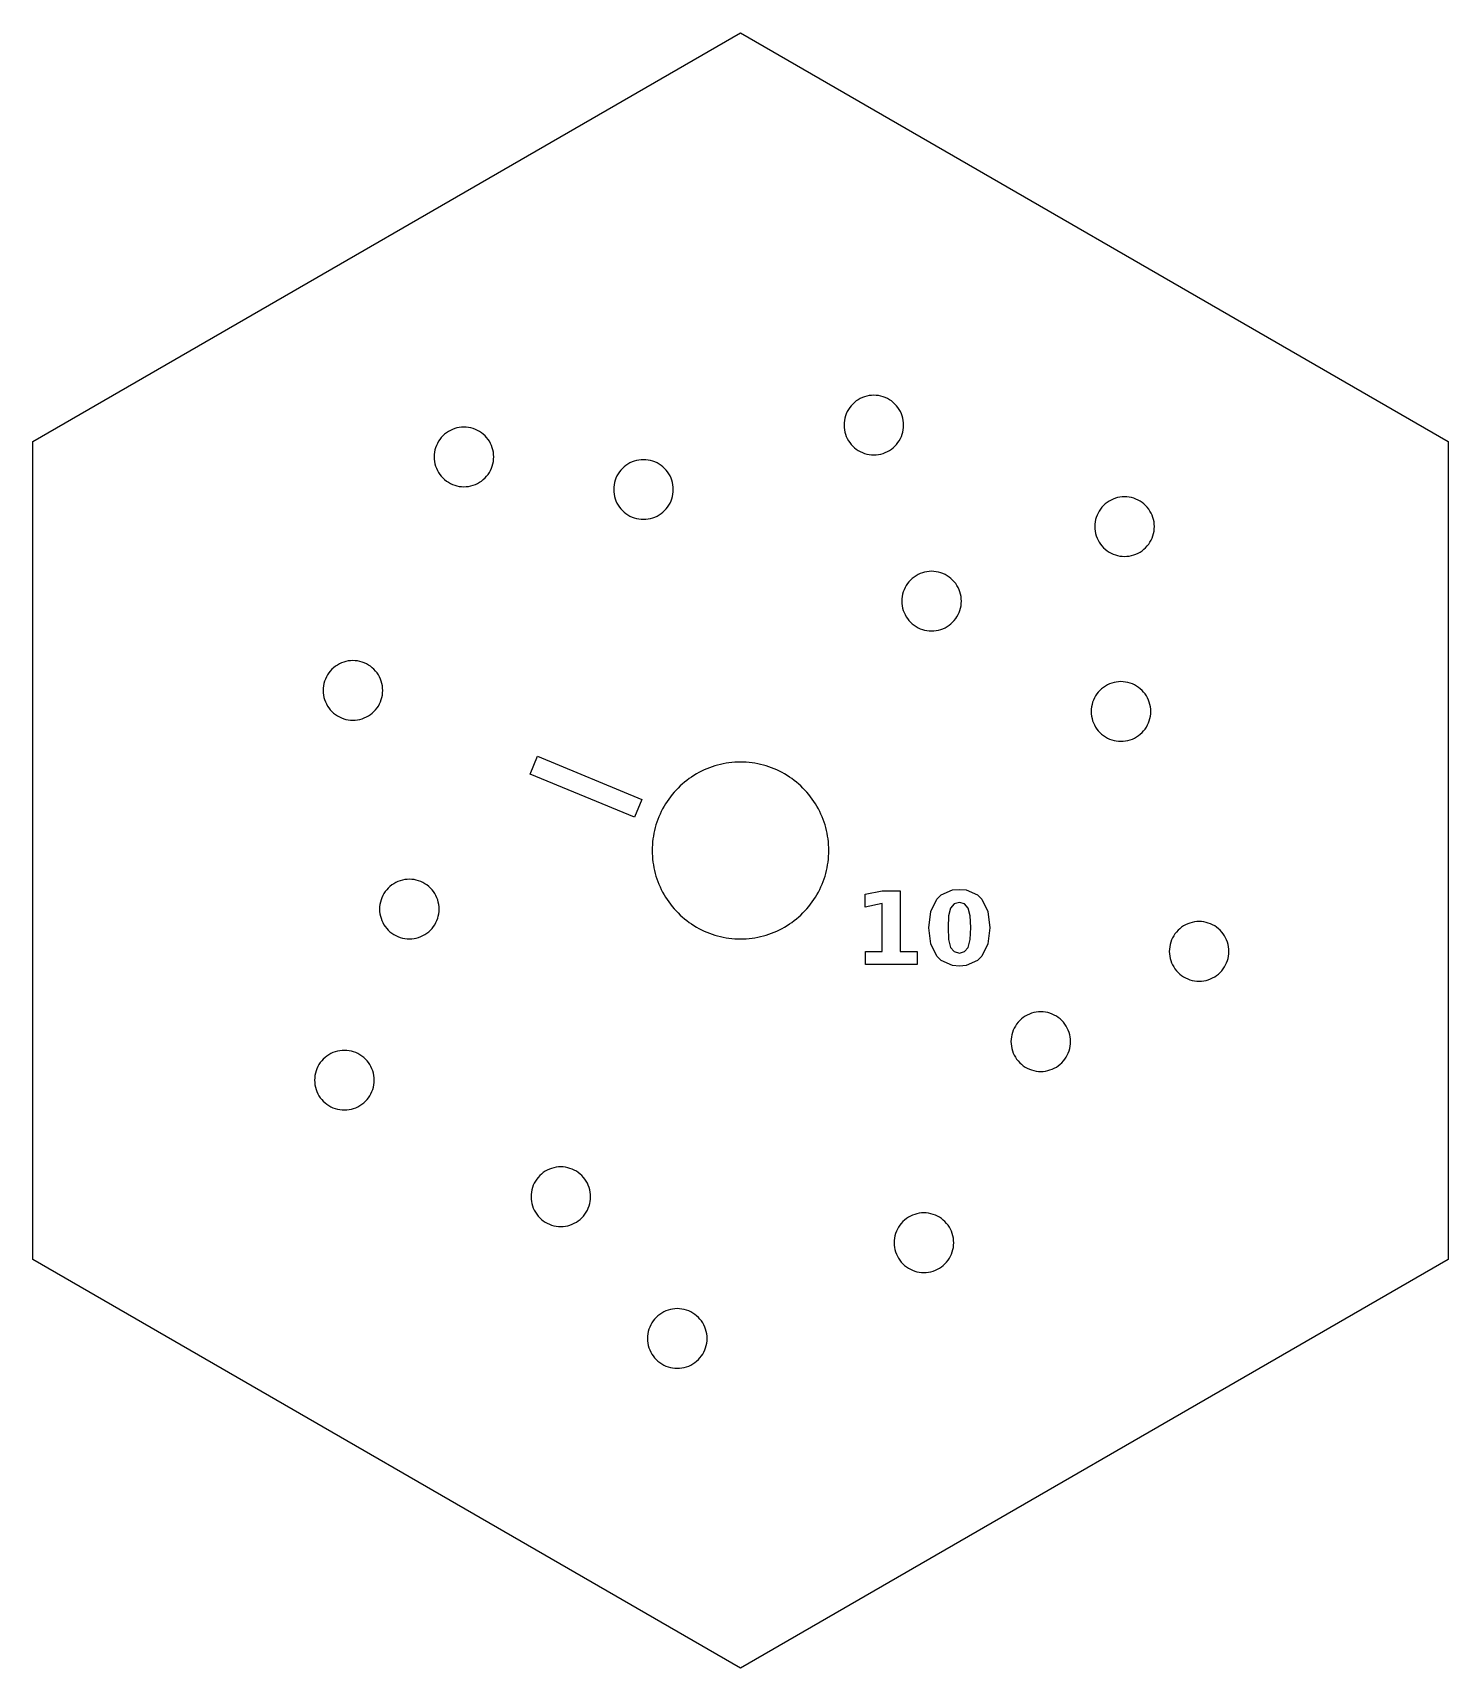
# Model space of a CAD drawing. Header units: millimetres. Extents: x 0 to 476, y 5 to 280.
# Drawn here: x 162.2 to 228.7, y 75.2 to 152 of the extents above; entities that cross this region are included whole.
import ezdxf

# ---------------------------------------------------------------- set-up
doc = ezdxf.new("R2010")
doc.units = ezdxf.units.MM
doc.layers.add('CUT', color=1, linetype='Continuous')
doc.layers.add('ENGRAVE', color=7, linetype='Continuous')

msp = doc.modelspace()

# ---------------------------------------------------------------- linework, layer by layer
at = {"layer": 'CUT'}
for points in [[(228.663, 94.4), (195.408, 75.2), (162.153, 94.4), (162.153, 132.8), (195.408, 152), (228.663, 132.8), (228.663, 94.4)], [(203.035, 133.248), (203.056, 133.356), (203.069, 133.465), (203.073, 133.575), (203.069, 133.685), (203.056, 133.794), (203.035, 133.902), (203.005, 134.008), (202.967, 134.111), (202.921, 134.211), (202.867, 134.307), (202.806, 134.398), (202.738, 134.484), (202.663, 134.565), (202.583, 134.64), (202.496, 134.708), (202.405, 134.769), (202.309, 134.823), (202.209, 134.869), (202.106, 134.907), (202, 134.937), (201.892, 134.958), (201.783, 134.971), (201.673, 134.975), (201.564, 134.971), (201.454, 134.958), (201.347, 134.937), (201.241, 134.907), (201.138, 134.869), (201.038, 134.823), (200.942, 134.769), (200.85, 134.708), (200.764, 134.64), (200.683, 134.565), (200.609, 134.484), (200.541, 134.398), (200.48, 134.307), (200.426, 134.211), (200.38, 134.111), (200.342, 134.008), (200.312, 133.902), (200.291, 133.794), (200.278, 133.685), (200.273, 133.575), (200.278, 133.465), (200.291, 133.356), (200.312, 133.248), (200.342, 133.143), (200.38, 133.04), (200.426, 132.94), (200.48, 132.844), (200.541, 132.752), (200.609, 132.666), (200.683, 132.585), (200.764, 132.511), (200.85, 132.443), (200.942, 132.382), (201.038, 132.328), (201.138, 132.282), (201.241, 132.244), (201.347, 132.214), (201.454, 132.193), (201.564, 132.18), (201.673, 132.175), (201.783, 132.18), (201.892, 132.193), (202, 132.214), (202.106, 132.244), (202.209, 132.282), (202.309, 132.328), (202.405, 132.382), (202.496, 132.443), (202.583, 132.511), (202.663, 132.585), (202.738, 132.666), (202.806, 132.752), (202.867, 132.844), (202.921, 132.94), (202.967, 133.04), (203.005, 133.143), (203.035, 133.248)], [(183.776, 131.755), (183.797, 131.863), (183.81, 131.972), (183.814, 132.082), (183.81, 132.192), (183.797, 132.301), (183.776, 132.409), (183.746, 132.515), (183.708, 132.618), (183.662, 132.718), (183.608, 132.814), (183.547, 132.905), (183.479, 132.991), (183.404, 133.072), (183.324, 133.147), (183.237, 133.215), (183.146, 133.276), (183.05, 133.329), (182.95, 133.375), (182.847, 133.414), (182.741, 133.443), (182.633, 133.465), (182.524, 133.478), (182.414, 133.482), (182.304, 133.478), (182.195, 133.465), (182.087, 133.443), (181.982, 133.414), (181.879, 133.375), (181.779, 133.329), (181.683, 133.276), (181.591, 133.215), (181.505, 133.147), (181.424, 133.072), (181.35, 132.991), (181.282, 132.905), (181.221, 132.814), (181.167, 132.718), (181.121, 132.618), (181.083, 132.515), (181.053, 132.409), (181.032, 132.301), (181.019, 132.192), (181.014, 132.082), (181.019, 131.972), (181.032, 131.863), (181.053, 131.755), (181.083, 131.649), (181.121, 131.546), (181.167, 131.446), (181.221, 131.351), (181.282, 131.259), (181.35, 131.173), (181.424, 131.092), (181.505, 131.017), (181.591, 130.949), (181.683, 130.888), (181.779, 130.835), (181.879, 130.789), (181.982, 130.751), (182.087, 130.721), (182.195, 130.699), (182.304, 130.686), (182.414, 130.682), (182.524, 130.686), (182.633, 130.699), (182.741, 130.721), (182.847, 130.751), (182.95, 130.789), (183.05, 130.835), (183.146, 130.888), (183.237, 130.949), (183.324, 131.017), (183.404, 131.092), (183.479, 131.173), (183.547, 131.259), (183.608, 131.351), (183.662, 131.446), (183.708, 131.546), (183.746, 131.649), (183.776, 131.755)], [(192.212, 130.224), (192.234, 130.332), (192.247, 130.441), (192.251, 130.551), (192.247, 130.661), (192.234, 130.77), (192.212, 130.878), (192.183, 130.984), (192.144, 131.087), (192.098, 131.187), (192.045, 131.283), (191.984, 131.374), (191.916, 131.46), (191.841, 131.541), (191.76, 131.616), (191.674, 131.684), (191.583, 131.745), (191.487, 131.799), (191.387, 131.845), (191.284, 131.883), (191.178, 131.913), (191.07, 131.934), (190.961, 131.947), (190.851, 131.951), (190.741, 131.947), (190.632, 131.934), (190.524, 131.913), (190.418, 131.883), (190.315, 131.845), (190.215, 131.799), (190.12, 131.745), (190.028, 131.684), (189.942, 131.616), (189.861, 131.541), (189.786, 131.46), (189.718, 131.374), (189.657, 131.283), (189.604, 131.187), (189.558, 131.087), (189.52, 130.984), (189.49, 130.878), (189.468, 130.77), (189.455, 130.661), (189.451, 130.551), (189.455, 130.441), (189.468, 130.332), (189.49, 130.224), (189.52, 130.119), (189.558, 130.015), (189.604, 129.916), (189.657, 129.82), (189.718, 129.728), (189.786, 129.642), (189.861, 129.561), (189.942, 129.487), (190.028, 129.419), (190.12, 129.358), (190.215, 129.304), (190.315, 129.258), (190.418, 129.22), (190.524, 129.19), (190.632, 129.168), (190.741, 129.156), (190.851, 129.151), (190.961, 129.156), (191.07, 129.168), (191.178, 129.19), (191.284, 129.22), (191.387, 129.258), (191.487, 129.304), (191.583, 129.358), (191.674, 129.419), (191.76, 129.487), (191.841, 129.561), (191.916, 129.642), (191.984, 129.728), (192.045, 129.82), (192.098, 129.916), (192.144, 130.015), (192.183, 130.119), (192.212, 130.224)], [(214.815, 128.482), (214.836, 128.59), (214.849, 128.699), (214.854, 128.809), (214.849, 128.919), (214.836, 129.028), (214.815, 129.136), (214.785, 129.242), (214.747, 129.345), (214.701, 129.445), (214.647, 129.54), (214.586, 129.632), (214.518, 129.718), (214.444, 129.799), (214.363, 129.874), (214.277, 129.942), (214.185, 130.003), (214.089, 130.056), (213.989, 130.102), (213.886, 130.14), (213.78, 130.17), (213.673, 130.192), (213.563, 130.205), (213.454, 130.209), (213.344, 130.205), (213.235, 130.192), (213.127, 130.17), (213.021, 130.14), (212.918, 130.102), (212.818, 130.056), (212.722, 130.003), (212.631, 129.942), (212.544, 129.874), (212.464, 129.799), (212.389, 129.718), (212.321, 129.632), (212.26, 129.54), (212.206, 129.445), (212.16, 129.345), (212.122, 129.242), (212.092, 129.136), (212.071, 129.028), (212.058, 128.919), (212.054, 128.809), (212.058, 128.699), (212.071, 128.59), (212.092, 128.482), (212.122, 128.376), (212.16, 128.273), (212.206, 128.173), (212.26, 128.077), (212.321, 127.986), (212.389, 127.9), (212.464, 127.819), (212.544, 127.744), (212.631, 127.676), (212.722, 127.615), (212.818, 127.562), (212.918, 127.516), (213.021, 127.477), (213.127, 127.448), (213.235, 127.426), (213.344, 127.413), (213.454, 127.409), (213.563, 127.413), (213.673, 127.426), (213.78, 127.448), (213.886, 127.477), (213.989, 127.516), (214.089, 127.562), (214.185, 127.615), (214.277, 127.676), (214.363, 127.744), (214.444, 127.819), (214.518, 127.9), (214.586, 127.986), (214.647, 128.077), (214.701, 128.173), (214.747, 128.273), (214.785, 128.376), (214.815, 128.482)], [(205.747, 124.983), (205.768, 125.091), (205.781, 125.2), (205.785, 125.31), (205.781, 125.419), (205.768, 125.529), (205.747, 125.636), (205.717, 125.742), (205.679, 125.845), (205.633, 125.945), (205.579, 126.041), (205.518, 126.132), (205.45, 126.219), (205.375, 126.3), (205.295, 126.374), (205.208, 126.442), (205.117, 126.503), (205.021, 126.557), (204.921, 126.603), (204.818, 126.641), (204.712, 126.671), (204.604, 126.692), (204.495, 126.705), (204.385, 126.71), (204.276, 126.705), (204.166, 126.692), (204.059, 126.671), (203.953, 126.641), (203.85, 126.603), (203.75, 126.557), (203.654, 126.503), (203.563, 126.442), (203.476, 126.374), (203.395, 126.3), (203.321, 126.219), (203.253, 126.132), (203.192, 126.041), (203.138, 125.945), (203.092, 125.845), (203.054, 125.742), (203.024, 125.636), (203.003, 125.529), (202.99, 125.419), (202.985, 125.31), (202.99, 125.2), (203.003, 125.091), (203.024, 124.983), (203.054, 124.877), (203.092, 124.774), (203.138, 124.674), (203.192, 124.578), (203.253, 124.487), (203.321, 124.4), (203.395, 124.32), (203.476, 124.245), (203.563, 124.177), (203.654, 124.116), (203.75, 124.062), (203.85, 124.016), (203.953, 123.978), (204.059, 123.948), (204.166, 123.927), (204.276, 123.914), (204.385, 123.91), (204.495, 123.914), (204.604, 123.927), (204.712, 123.948), (204.818, 123.978), (204.921, 124.016), (205.021, 124.062), (205.117, 124.116), (205.208, 124.177), (205.295, 124.245), (205.375, 124.32), (205.45, 124.4), (205.518, 124.487), (205.579, 124.578), (205.633, 124.674), (205.679, 124.774), (205.717, 124.877), (205.747, 124.983)], [(178.56, 120.79), (178.581, 120.898), (178.594, 121.007), (178.598, 121.117), (178.594, 121.227), (178.581, 121.336), (178.56, 121.443), (178.53, 121.549), (178.492, 121.652), (178.446, 121.752), (178.392, 121.848), (178.331, 121.94), (178.263, 122.026), (178.188, 122.107), (178.108, 122.181), (178.021, 122.249), (177.93, 122.31), (177.834, 122.364), (177.734, 122.41), (177.631, 122.448), (177.525, 122.478), (177.417, 122.499), (177.308, 122.512), (177.198, 122.517), (177.088, 122.512), (176.979, 122.499), (176.871, 122.478), (176.766, 122.448), (176.663, 122.41), (176.563, 122.364), (176.467, 122.31), (176.375, 122.249), (176.289, 122.181), (176.208, 122.107), (176.134, 122.026), (176.066, 121.94), (176.005, 121.848), (175.951, 121.752), (175.905, 121.652), (175.867, 121.549), (175.837, 121.443), (175.816, 121.336), (175.803, 121.227), (175.798, 121.117), (175.803, 121.007), (175.816, 120.898), (175.837, 120.79), (175.867, 120.684), (175.905, 120.581), (175.951, 120.481), (176.005, 120.385), (176.066, 120.294), (176.134, 120.207), (176.208, 120.127), (176.289, 120.052), (176.375, 119.984), (176.467, 119.923), (176.563, 119.869), (176.663, 119.823), (176.766, 119.785), (176.871, 119.755), (176.979, 119.734), (177.088, 119.721), (177.198, 119.717), (177.308, 119.721), (177.417, 119.734), (177.525, 119.755), (177.631, 119.785), (177.734, 119.823), (177.834, 119.869), (177.93, 119.923), (178.021, 119.984), (178.108, 120.052), (178.188, 120.127), (178.263, 120.207), (178.331, 120.294), (178.392, 120.385), (178.446, 120.481), (178.492, 120.581), (178.53, 120.684), (178.56, 120.79)], [(214.645, 119.801), (214.667, 119.909), (214.68, 120.018), (214.684, 120.128), (214.68, 120.238), (214.667, 120.347), (214.645, 120.455), (214.615, 120.561), (214.577, 120.664), (214.531, 120.764), (214.478, 120.86), (214.417, 120.951), (214.349, 121.038), (214.274, 121.118), (214.193, 121.193), (214.107, 121.261), (214.015, 121.322), (213.92, 121.376), (213.82, 121.422), (213.717, 121.46), (213.611, 121.49), (213.503, 121.511), (213.394, 121.524), (213.284, 121.528), (213.174, 121.524), (213.065, 121.511), (212.957, 121.49), (212.851, 121.46), (212.748, 121.422), (212.648, 121.376), (212.552, 121.322), (212.461, 121.261), (212.375, 121.193), (212.294, 121.118), (212.219, 121.038), (212.151, 120.951), (212.09, 120.86), (212.037, 120.764), (211.991, 120.664), (211.953, 120.561), (211.923, 120.455), (211.901, 120.347), (211.888, 120.238), (211.884, 120.128), (211.888, 120.018), (211.901, 119.909), (211.923, 119.801), (211.953, 119.696), (211.991, 119.593), (212.037, 119.493), (212.09, 119.397), (212.151, 119.305), (212.219, 119.219), (212.294, 119.138), (212.375, 119.064), (212.461, 118.996), (212.552, 118.935), (212.648, 118.881), (212.748, 118.835), (212.851, 118.797), (212.957, 118.767), (213.065, 118.746), (213.174, 118.733), (213.284, 118.728), (213.394, 118.733), (213.503, 118.746), (213.611, 118.767), (213.717, 118.797), (213.82, 118.835), (213.92, 118.881), (214.015, 118.935), (214.107, 118.996), (214.193, 119.064), (214.274, 119.138), (214.349, 119.219), (214.417, 119.305), (214.478, 119.397), (214.531, 119.493), (214.577, 119.593), (214.615, 119.696), (214.645, 119.801)], [(199.549, 113.871), (199.538, 114.007), (199.522, 114.142), (199.502, 114.276), (199.478, 114.41), (199.449, 114.542), (199.416, 114.674), (199.379, 114.805), (199.338, 114.934), (199.292, 115.062), (199.242, 115.188), (199.188, 115.313), (199.13, 115.435), (199.068, 115.556), (199.002, 115.675), (198.932, 115.791), (198.858, 115.906), (198.781, 116.017), (198.7, 116.126), (198.616, 116.233), (198.528, 116.336), (198.437, 116.437), (198.342, 116.534), (198.245, 116.629), (198.144, 116.72), (198.041, 116.808), (197.934, 116.892), (197.825, 116.973), (197.714, 117.051), (197.599, 117.124), (197.483, 117.194), (197.364, 117.26), (197.243, 117.322), (197.121, 117.38), (196.996, 117.434), (196.87, 117.484), (196.742, 117.53), (196.613, 117.571), (196.482, 117.609), (196.35, 117.642), (196.218, 117.67), (196.084, 117.695), (195.95, 117.714), (195.815, 117.73), (195.679, 117.741), (195.544, 117.748), (195.408, 117.75), (195.272, 117.748), (195.136, 117.741), (195.001, 117.73), (194.866, 117.714), (194.732, 117.695), (194.598, 117.67), (194.466, 117.642), (194.334, 117.609), (194.203, 117.571), (194.074, 117.53), (193.946, 117.484), (193.82, 117.434), (193.695, 117.38), (193.572, 117.322), (193.452, 117.26), (193.333, 117.194), (193.216, 117.124), (193.102, 117.051), (192.991, 116.973), (192.882, 116.892), (192.775, 116.808), (192.672, 116.72), (192.571, 116.629), (192.473, 116.534), (192.379, 116.437), (192.288, 116.336), (192.2, 116.233), (192.115, 116.126), (192.035, 116.017), (191.957, 115.906), (191.884, 115.791), (191.814, 115.675), (191.748, 115.556), (191.686, 115.435), (191.628, 115.313), (191.574, 115.188), (191.524, 115.062), (191.478, 114.934), (191.437, 114.805), (191.399, 114.674), (191.366, 114.542), (191.338, 114.41), (191.313, 114.276), (191.293, 114.142), (191.278, 114.007), (191.267, 113.871), (191.26, 113.736), (191.258, 113.6), (191.26, 113.464), (191.267, 113.329), (191.278, 113.193), (191.293, 113.058), (191.313, 112.924), (191.338, 112.79), (191.366, 112.658), (191.399, 112.526), (191.437, 112.395), (191.478, 112.266), (191.524, 112.138), (191.574, 112.012), (191.628, 111.887), (191.686, 111.765), (191.748, 111.644), (191.814, 111.525), (191.884, 111.409), (191.957, 111.294), (192.035, 111.183), (192.115, 111.074), (192.2, 110.967), (192.288, 110.864), (192.379, 110.763), (192.473, 110.666), (192.571, 110.571), (192.672, 110.48), (192.775, 110.392), (192.882, 110.308), (192.991, 110.227), (193.102, 110.149), (193.216, 110.076), (193.333, 110.006), (193.452, 109.94), (193.572, 109.878), (193.695, 109.82), (193.82, 109.766), (193.946, 109.716), (194.074, 109.67), (194.203, 109.629), (194.334, 109.591), (194.466, 109.558), (194.598, 109.53), (194.732, 109.505), (194.866, 109.486), (195.001, 109.47), (195.136, 109.459), (195.272, 109.452), (195.408, 109.45), (195.544, 109.452), (195.679, 109.459), (195.815, 109.47), (195.95, 109.486), (196.084, 109.505), (196.218, 109.53), (196.35, 109.558), (196.482, 109.591), (196.613, 109.629), (196.742, 109.67), (196.87, 109.716), (196.996, 109.766), (197.121, 109.82), (197.243, 109.878), (197.364, 109.94), (197.483, 110.006), (197.599, 110.076), (197.714, 110.149), (197.825, 110.227), (197.934, 110.308), (198.041, 110.392), (198.144, 110.48), (198.245, 110.571), (198.342, 110.666), (198.437, 110.763), (198.528, 110.864), (198.616, 110.967), (198.7, 111.074), (198.781, 111.183), (198.858, 111.294), (198.932, 111.409), (199.002, 111.525), (199.068, 111.644), (199.13, 111.765), (199.188, 111.887), (199.242, 112.012), (199.292, 112.138), (199.338, 112.266), (199.379, 112.395), (199.416, 112.526), (199.449, 112.658), (199.478, 112.79), (199.502, 112.924), (199.522, 113.058), (199.538, 113.193), (199.549, 113.329), (199.556, 113.464), (199.558, 113.6), (199.556, 113.736), (199.549, 113.871)], [(181.211, 110.521), (181.232, 110.629), (181.245, 110.738), (181.249, 110.848), (181.245, 110.958), (181.232, 111.067), (181.211, 111.175), (181.181, 111.281), (181.143, 111.384), (181.097, 111.484), (181.043, 111.579), (180.982, 111.671), (180.914, 111.757), (180.839, 111.838), (180.759, 111.912), (180.672, 111.981), (180.581, 112.042), (180.485, 112.095), (180.385, 112.141), (180.282, 112.179), (180.176, 112.209), (180.068, 112.231), (179.959, 112.244), (179.849, 112.248), (179.74, 112.244), (179.63, 112.231), (179.523, 112.209), (179.417, 112.179), (179.314, 112.141), (179.214, 112.095), (179.118, 112.042), (179.027, 111.981), (178.94, 111.912), (178.859, 111.838), (178.785, 111.757), (178.717, 111.671), (178.656, 111.579), (178.602, 111.484), (178.556, 111.384), (178.518, 111.281), (178.488, 111.175), (178.467, 111.067), (178.454, 110.958), (178.449, 110.848), (178.454, 110.738), (178.467, 110.629), (178.488, 110.521), (178.518, 110.415), (178.556, 110.312), (178.602, 110.212), (178.656, 110.116), (178.717, 110.025), (178.785, 109.939), (178.859, 109.858), (178.94, 109.783), (179.027, 109.715), (179.118, 109.654), (179.214, 109.601), (179.314, 109.554), (179.417, 109.516), (179.523, 109.487), (179.63, 109.465), (179.74, 109.452), (179.849, 109.448), (179.959, 109.452), (180.068, 109.465), (180.176, 109.487), (180.282, 109.516), (180.385, 109.554), (180.485, 109.601), (180.581, 109.654), (180.672, 109.715), (180.759, 109.783), (180.839, 109.858), (180.914, 109.939), (180.982, 110.025), (181.043, 110.116), (181.097, 110.212), (181.143, 110.312), (181.181, 110.415), (181.211, 110.521)], [(218.316, 108.536), (218.338, 108.644), (218.351, 108.753), (218.355, 108.863), (218.351, 108.973), (218.338, 109.082), (218.316, 109.19), (218.286, 109.296), (218.248, 109.399), (218.202, 109.499), (218.149, 109.594), (218.088, 109.686), (218.02, 109.772), (217.945, 109.853), (217.864, 109.928), (217.778, 109.996), (217.686, 110.057), (217.591, 110.11), (217.491, 110.156), (217.388, 110.194), (217.282, 110.224), (217.174, 110.246), (217.065, 110.259), (216.955, 110.263), (216.845, 110.259), (216.736, 110.246), (216.628, 110.224), (216.522, 110.194), (216.419, 110.156), (216.319, 110.11), (216.223, 110.057), (216.132, 109.996), (216.046, 109.928), (215.965, 109.853), (215.89, 109.772), (215.822, 109.686), (215.761, 109.594), (215.708, 109.499), (215.662, 109.399), (215.623, 109.296), (215.594, 109.19), (215.572, 109.082), (215.559, 108.973), (215.555, 108.863), (215.559, 108.753), (215.572, 108.644), (215.594, 108.536), (215.623, 108.43), (215.662, 108.327), (215.708, 108.227), (215.761, 108.131), (215.822, 108.04), (215.89, 107.954), (215.965, 107.873), (216.046, 107.798), (216.132, 107.73), (216.223, 107.669), (216.319, 107.616), (216.419, 107.57), (216.522, 107.531), (216.628, 107.502), (216.736, 107.48), (216.845, 107.467), (216.955, 107.463), (217.065, 107.467), (217.174, 107.48), (217.282, 107.502), (217.388, 107.531), (217.491, 107.57), (217.591, 107.616), (217.686, 107.669), (217.778, 107.73), (217.864, 107.798), (217.945, 107.873), (218.02, 107.954), (218.088, 108.04), (218.149, 108.131), (218.202, 108.227), (218.248, 108.327), (218.286, 108.43), (218.316, 108.536)], [(210.877, 104.299), (210.899, 104.407), (210.912, 104.516), (210.916, 104.626), (210.912, 104.735), (210.899, 104.845), (210.877, 104.952), (210.848, 105.058), (210.809, 105.161), (210.763, 105.261), (210.71, 105.357), (210.649, 105.448), (210.581, 105.535), (210.506, 105.615), (210.425, 105.69), (210.339, 105.758), (210.248, 105.819), (210.152, 105.873), (210.052, 105.919), (209.949, 105.957), (209.843, 105.987), (209.735, 106.008), (209.626, 106.021), (209.516, 106.026), (209.406, 106.021), (209.297, 106.008), (209.189, 105.987), (209.083, 105.957), (208.98, 105.919), (208.88, 105.873), (208.785, 105.819), (208.693, 105.758), (208.607, 105.69), (208.526, 105.615), (208.451, 105.535), (208.383, 105.448), (208.322, 105.357), (208.269, 105.261), (208.223, 105.161), (208.185, 105.058), (208.155, 104.952), (208.133, 104.845), (208.12, 104.735), (208.116, 104.626), (208.12, 104.516), (208.133, 104.407), (208.155, 104.299), (208.185, 104.193), (208.223, 104.09), (208.269, 103.99), (208.322, 103.894), (208.383, 103.803), (208.451, 103.716), (208.526, 103.636), (208.607, 103.561), (208.693, 103.493), (208.785, 103.432), (208.88, 103.378), (208.98, 103.332), (209.083, 103.294), (209.189, 103.264), (209.297, 103.243), (209.406, 103.23), (209.516, 103.226), (209.626, 103.23), (209.735, 103.243), (209.843, 103.264), (209.949, 103.294), (210.052, 103.332), (210.152, 103.378), (210.248, 103.432), (210.339, 103.493), (210.425, 103.561), (210.506, 103.636), (210.581, 103.716), (210.649, 103.803), (210.71, 103.894), (210.763, 103.99), (210.809, 104.09), (210.848, 104.193), (210.877, 104.299)], [(178.159, 102.488), (178.18, 102.596), (178.193, 102.705), (178.197, 102.815), (178.193, 102.925), (178.18, 103.034), (178.159, 103.142), (178.129, 103.247), (178.091, 103.35), (178.045, 103.45), (177.991, 103.546), (177.93, 103.638), (177.862, 103.724), (177.787, 103.805), (177.706, 103.879), (177.62, 103.947), (177.529, 104.008), (177.433, 104.062), (177.333, 104.108), (177.23, 104.146), (177.124, 104.176), (177.016, 104.197), (176.907, 104.21), (176.797, 104.215), (176.687, 104.21), (176.578, 104.197), (176.47, 104.176), (176.365, 104.146), (176.261, 104.108), (176.162, 104.062), (176.066, 104.008), (175.974, 103.947), (175.888, 103.879), (175.807, 103.805), (175.733, 103.724), (175.665, 103.638), (175.604, 103.546), (175.55, 103.45), (175.504, 103.35), (175.466, 103.247), (175.436, 103.142), (175.414, 103.034), (175.402, 102.925), (175.397, 102.815), (175.402, 102.705), (175.414, 102.596), (175.436, 102.488), (175.466, 102.382), (175.504, 102.279), (175.55, 102.179), (175.604, 102.083), (175.665, 101.992), (175.733, 101.905), (175.807, 101.825), (175.888, 101.75), (175.974, 101.682), (176.066, 101.621), (176.162, 101.567), (176.261, 101.521), (176.365, 101.483), (176.47, 101.453), (176.578, 101.432), (176.687, 101.419), (176.797, 101.415), (176.907, 101.419), (177.016, 101.432), (177.124, 101.453), (177.23, 101.483), (177.333, 101.521), (177.433, 101.567), (177.529, 101.621), (177.62, 101.682), (177.706, 101.75), (177.787, 101.825), (177.862, 101.905), (177.93, 101.992), (177.991, 102.083), (178.045, 102.179), (178.091, 102.279), (178.129, 102.382), (178.159, 102.488)], [(188.326, 97.017), (188.348, 97.124), (188.36, 97.233), (188.365, 97.343), (188.36, 97.453), (188.348, 97.562), (188.326, 97.67), (188.296, 97.776), (188.258, 97.879), (188.212, 97.979), (188.159, 98.075), (188.097, 98.166), (188.029, 98.253), (187.955, 98.333), (187.874, 98.408), (187.788, 98.476), (187.696, 98.537), (187.6, 98.591), (187.501, 98.637), (187.397, 98.675), (187.292, 98.705), (187.184, 98.726), (187.075, 98.739), (186.965, 98.743), (186.855, 98.739), (186.746, 98.726), (186.638, 98.705), (186.532, 98.675), (186.429, 98.637), (186.329, 98.591), (186.233, 98.537), (186.142, 98.476), (186.056, 98.408), (185.975, 98.333), (185.9, 98.253), (185.832, 98.166), (185.771, 98.075), (185.717, 97.979), (185.671, 97.879), (185.633, 97.776), (185.603, 97.67), (185.582, 97.562), (185.569, 97.453), (185.565, 97.343), (185.569, 97.233), (185.582, 97.124), (185.603, 97.017), (185.633, 96.911), (185.671, 96.808), (185.717, 96.708), (185.771, 96.612), (185.832, 96.52), (185.9, 96.434), (185.975, 96.353), (186.056, 96.279), (186.142, 96.211), (186.233, 96.15), (186.329, 96.096), (186.429, 96.05), (186.532, 96.012), (186.638, 95.982), (186.746, 95.961), (186.855, 95.948), (186.965, 95.943), (187.075, 95.948), (187.184, 95.961), (187.292, 95.982), (187.397, 96.012), (187.501, 96.05), (187.6, 96.096), (187.696, 96.15), (187.788, 96.211), (187.874, 96.279), (187.955, 96.353), (188.029, 96.434), (188.097, 96.52), (188.159, 96.612), (188.212, 96.708), (188.258, 96.808), (188.296, 96.911), (188.326, 97.017)], [(205.409, 94.965), (205.422, 95.074), (205.426, 95.184), (205.422, 95.294), (205.409, 95.403), (205.387, 95.511), (205.357, 95.616), (205.319, 95.72), (205.273, 95.819), (205.22, 95.915), (205.159, 96.007), (205.09, 96.093), (205.016, 96.174), (204.935, 96.248), (204.849, 96.316), (204.757, 96.378), (204.661, 96.431), (204.562, 96.477), (204.459, 96.515), (204.353, 96.545), (204.245, 96.567), (204.136, 96.579), (204.026, 96.584), (203.916, 96.579), (203.807, 96.567), (203.699, 96.545), (203.593, 96.515), (203.49, 96.477), (203.39, 96.431), (203.294, 96.378), (203.203, 96.316), (203.117, 96.248), (203.036, 96.174), (202.961, 96.093), (202.893, 96.007), (202.832, 95.915), (202.778, 95.819), (202.732, 95.72), (202.694, 95.616), (202.665, 95.511), (202.643, 95.403), (202.63, 95.294), (202.626, 95.184), (202.63, 95.074), (202.643, 94.965), (202.665, 94.857), (202.694, 94.751), (202.732, 94.648), (202.778, 94.548), (202.832, 94.452), (202.893, 94.361), (202.961, 94.275), (203.036, 94.194), (203.117, 94.119), (203.203, 94.051), (203.294, 93.99), (203.39, 93.936), (203.49, 93.89), (203.593, 93.852), (203.699, 93.822), (203.807, 93.801), (203.916, 93.788), (204.026, 93.784), (204.136, 93.788), (204.245, 93.801), (204.353, 93.822), (204.459, 93.852), (204.562, 93.89), (204.661, 93.936), (204.757, 93.99), (204.849, 94.051), (204.935, 94.119), (205.016, 94.194), (205.09, 94.275), (205.159, 94.361), (205.22, 94.452), (205.273, 94.548), (205.319, 94.648), (205.357, 94.751), (205.387, 94.857), (205.409, 94.965)], [(193.821, 90.468), (193.834, 90.577), (193.839, 90.687), (193.834, 90.797), (193.821, 90.906), (193.8, 91.014), (193.77, 91.12), (193.732, 91.223), (193.686, 91.323), (193.632, 91.418), (193.571, 91.51), (193.503, 91.596), (193.429, 91.677), (193.348, 91.752), (193.262, 91.82), (193.17, 91.881), (193.074, 91.934), (192.974, 91.98), (192.871, 92.018), (192.766, 92.048), (192.658, 92.07), (192.549, 92.083), (192.439, 92.087), (192.329, 92.083), (192.22, 92.07), (192.112, 92.048), (192.006, 92.018), (191.903, 91.98), (191.803, 91.934), (191.707, 91.881), (191.616, 91.82), (191.529, 91.752), (191.449, 91.677), (191.374, 91.596), (191.306, 91.51), (191.245, 91.418), (191.191, 91.323), (191.145, 91.223), (191.107, 91.12), (191.077, 91.014), (191.056, 90.906), (191.043, 90.797), (191.039, 90.687), (191.043, 90.577), (191.056, 90.468), (191.077, 90.36), (191.107, 90.254), (191.145, 90.151), (191.191, 90.051), (191.245, 89.955), (191.306, 89.864), (191.374, 89.778), (191.449, 89.697), (191.529, 89.622), (191.616, 89.554), (191.707, 89.493), (191.803, 89.44), (191.903, 89.394), (192.006, 89.355), (192.112, 89.326), (192.22, 89.304), (192.329, 89.291), (192.439, 89.287), (192.549, 89.291), (192.658, 89.304), (192.766, 89.326), (192.871, 89.355), (192.974, 89.394), (193.074, 89.44), (193.17, 89.493), (193.262, 89.554), (193.348, 89.622), (193.429, 89.697), (193.503, 89.778), (193.571, 89.864), (193.632, 89.955), (193.686, 90.051), (193.732, 90.151), (193.77, 90.254), (193.8, 90.36), (193.821, 90.468)]]:
    msp.add_lwpolyline(points, close=True, dxfattribs=at)
at = {"layer": 'ENGRAVE'}
for points in [[(190.773, 116), (190.43, 115.168), (185.531, 117.19), (185.874, 118.022), (190.773, 116)], [(201.26, 110.936), (201.26, 111.545), (202.066, 111.713), (202.917, 111.713), (202.917, 108.861), (203.707, 108.861), (203.707, 108.243), (201.281, 108.243), (201.281, 108.861), (202.071, 108.861), (202.071, 111.104), (201.26, 110.936)], [(206.541, 108.439), (206.014, 108.204), (205.691, 108.175), (205.368, 108.204), (204.839, 108.439), (204.634, 108.644), (204.355, 109.211), (204.262, 109.974), (204.355, 110.74), (204.634, 111.307), (204.839, 111.512), (205.368, 111.746), (205.691, 111.775), (206.014, 111.746), (206.541, 111.512), (206.747, 111.307), (207.025, 110.74), (207.118, 109.974), (207.025, 109.211), (206.747, 108.644), (206.541, 108.439)], [(206.102, 110.898), (205.938, 111.097), (205.691, 111.164), (205.445, 111.097), (205.28, 110.898), (205.188, 110.536), (205.157, 109.982), (205.188, 109.42), (205.28, 109.053), (205.445, 108.852), (205.691, 108.784), (205.937, 108.852), (206.1, 109.053), (206.193, 109.42), (206.224, 109.982), (206.193, 110.536), (206.102, 110.898)]]:
    msp.add_lwpolyline(points, close=True, dxfattribs=at)

doc.saveas('drawing.dxf')
